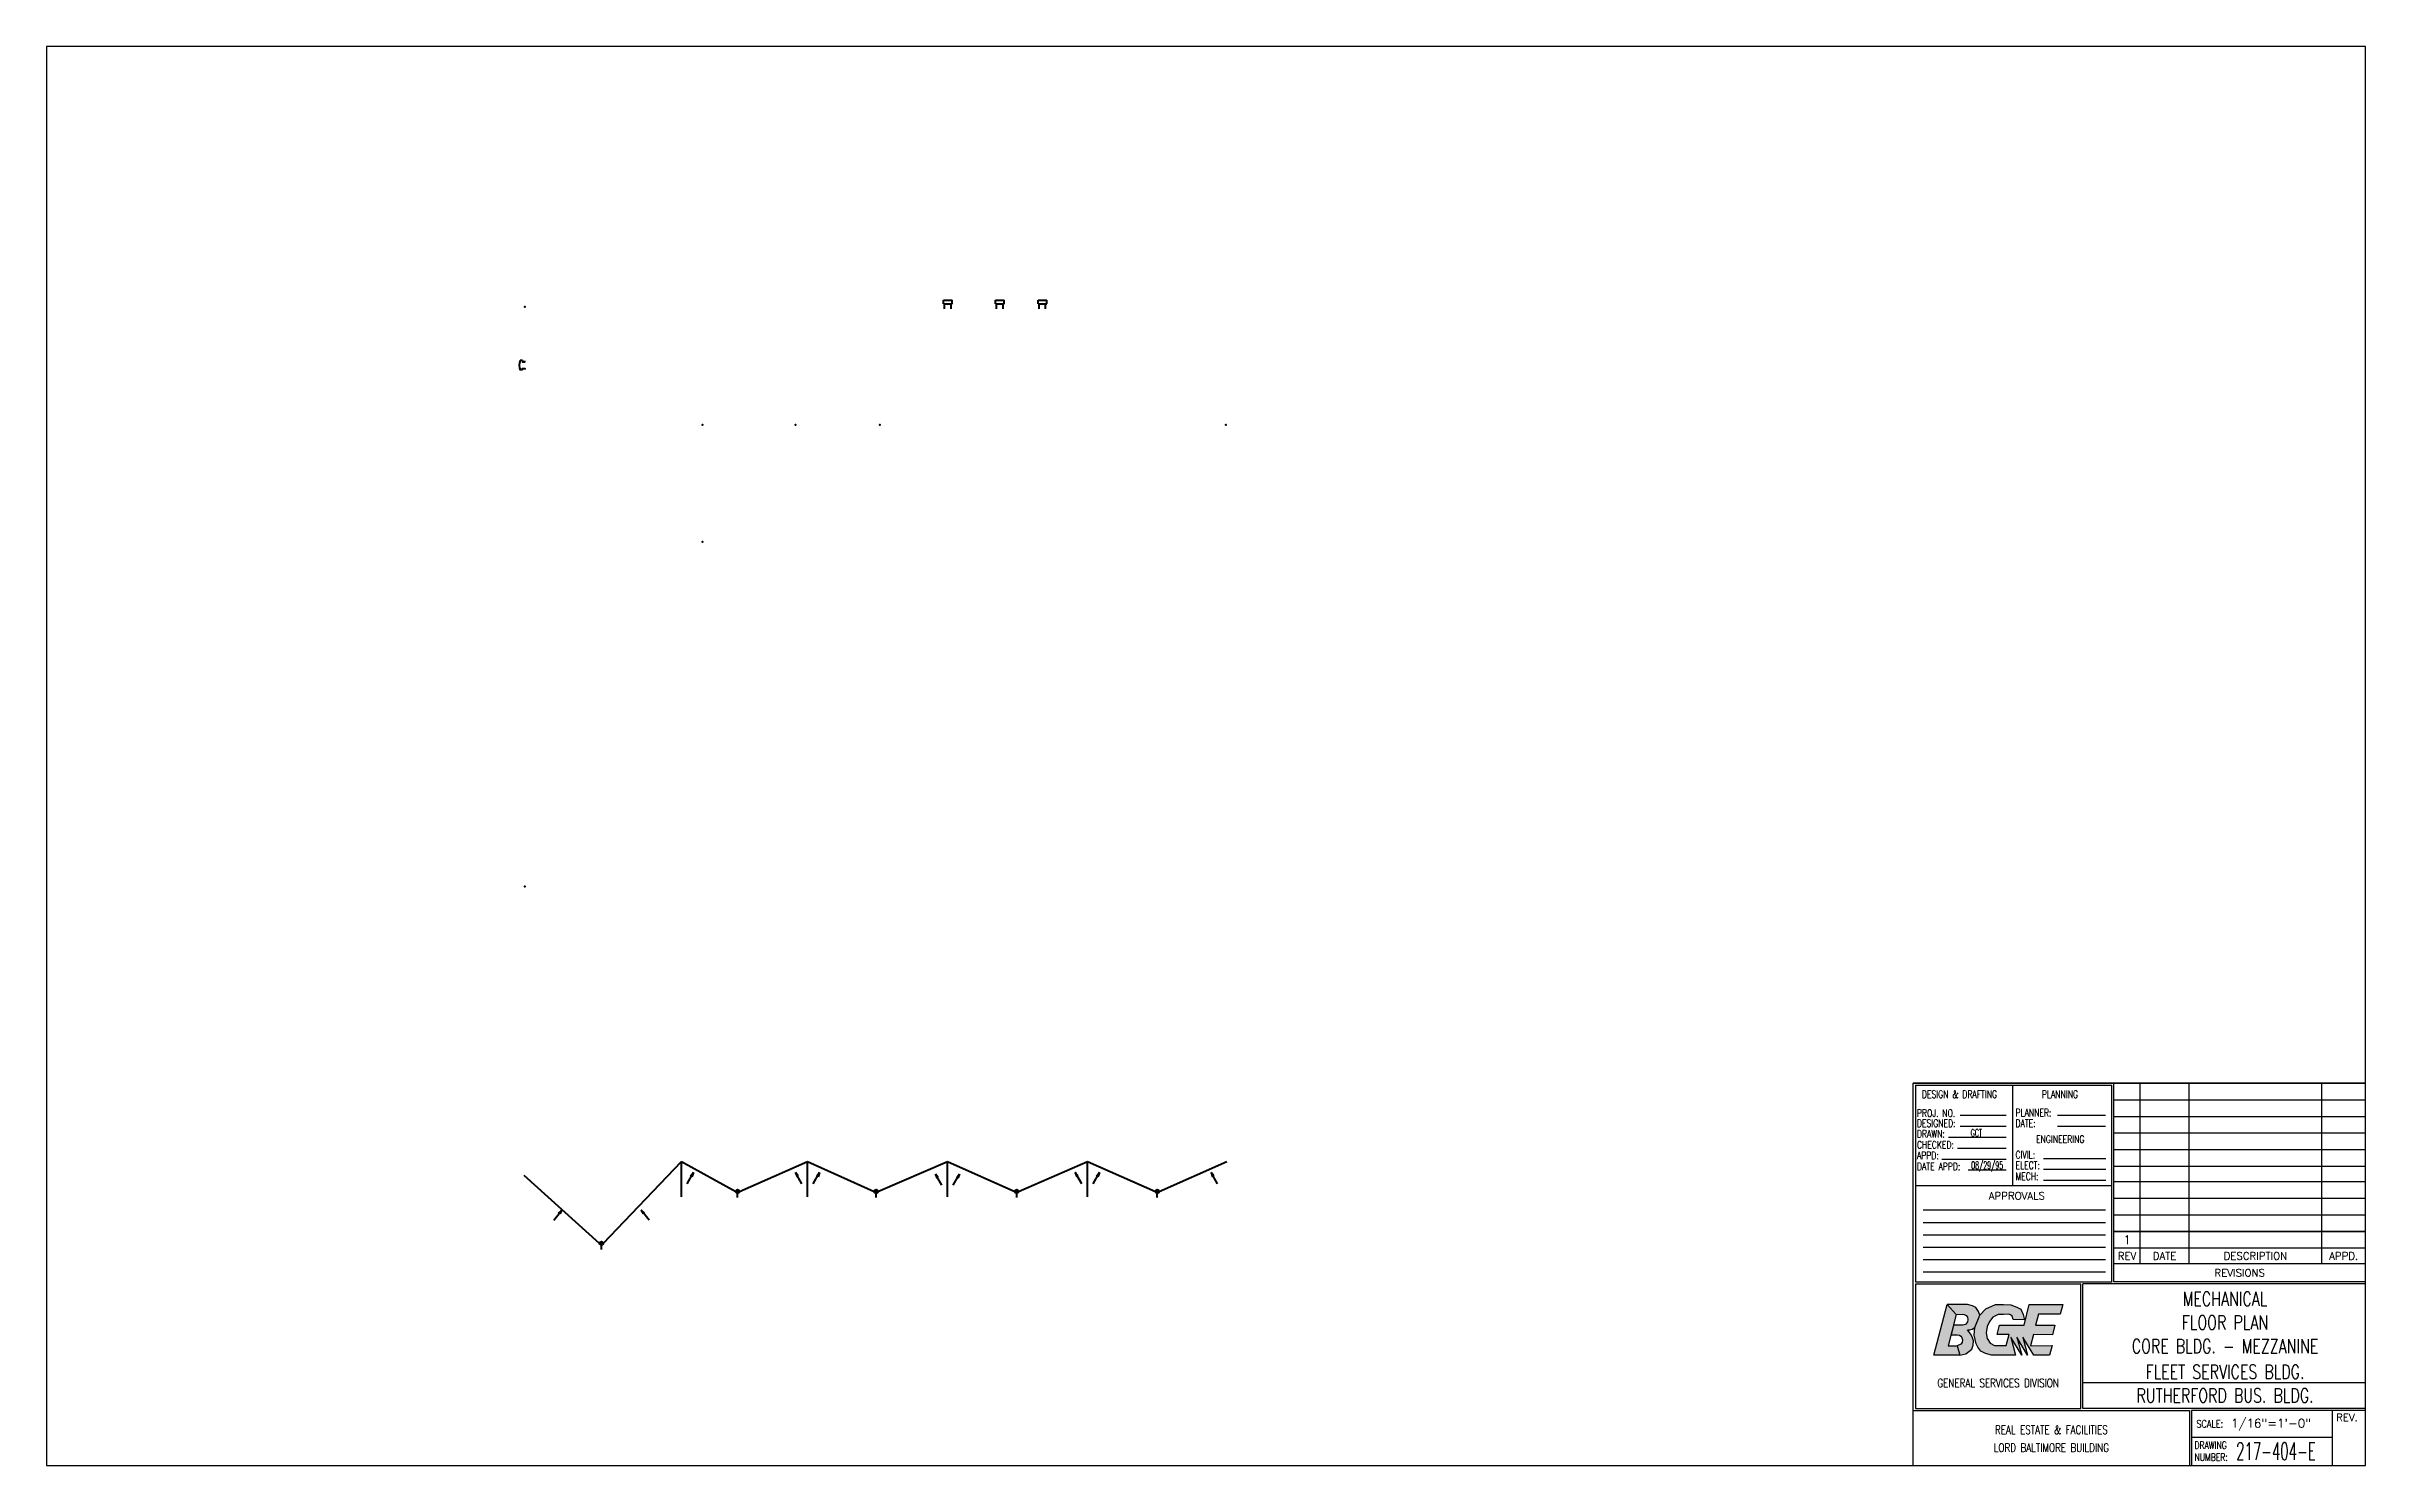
# Paper-space layout 'D 22x34' of a CAD drawing. Header units: inches. Extents: x 0 to 33.5, y 0 to 20.5.
# The model-space entities are those that its viewports show. They can reach past a viewport. Long polylines and large blocks are cut down to what shows.
import ezdxf
from ezdxf.enums import TextEntityAlignment as Align

# ---------------------------------------------------------------- set-up
doc = ezdxf.new("R2010")
doc.units = ezdxf.units.IN
doc.header["$MEASUREMENT"] = 0
doc.layers.get('0').update_dxf_attribs({"linetype": 'CONTINUOUS'})
doc.layers.add('M-DuctR', color=7, linetype='CONTINUOUS', lineweight=40)
doc.layers.add('P-San', color=70, linetype='CONTINUOUS', lineweight=40)
doc.styles.add('BGE', font='simplex.shx')
doc.styles.get("Standard").update_dxf_attribs({"font": 'simplex.shx'})

# ---------------------------------------------------------------- blocks, each defined once
blk = doc.blocks.new('DSIZE')
for points in [[(27.456, 2.326), (27.588, 2.182), (27.472, 1.732), (27.599, 1.732), (27.638, 1.594), (27.261, 1.596)], [(27.456, 2.326), (27.588, 2.182), (27.671, 2.186), (27.703, 2.182), (27.731, 2.166), (27.75, 2.146), (27.756, 2.108), (27.751, 2.078), (27.72, 2.04), (27.682, 2.031), (27.548, 2.03), (27.513, 1.891), (27.602, 1.887), (27.632, 1.883), (27.653, 1.868), (27.668, 1.85), (27.677, 1.817), (27.672, 1.78), (27.653, 1.754), (27.6, 1.732), (27.638, 1.594), (27.725, 1.616), (27.813, 1.681), (27.829, 1.741), (27.836, 1.8), (27.818, 1.86), (27.795, 1.905), (27.751, 1.96), (27.783, 1.96), (27.815, 1.971), (27.854, 1.993), (27.929, 2.172), (27.908, 2.224), (27.869, 2.282), (27.823, 2.31), (27.749, 2.326)], [(27.854, 1.993), (27.929, 2.172), (28.012, 2.265), (28.154, 2.329), (28.27, 2.327), (28.375, 2.324), (28.464, 2.29), (28.519, 2.259), (28.553, 2.184), (28.573, 2.106), (28.41, 2.109), (28.393, 2.161), (28.371, 2.176), (28.343, 2.186), (28.27, 2.185), (28.192, 2.184), (28.115, 2.144), (28.067, 2.084), (28.034, 2.009), (28.021, 1.917), (28.034, 1.837), (28.077, 1.769), (28.14, 1.736), (28.308, 1.734), (28.35, 1.892), (28.177, 1.892), (28.213, 2.03), (28.566, 2.028), (28.639, 2.325), (29.128, 2.325), (29.089, 2.186), (28.777, 2.186), (28.734, 2.028), (29.013, 2.028), (28.978, 1.888), (28.701, 1.892), (28.659, 1.732), (28.971, 1.736), (28.935, 1.593), (28.707, 1.594), (28.551, 1.853), (28.617, 1.594), (28.463, 1.855), (28.533, 1.593), (28.376, 1.853), (28.443, 1.594), (28.095, 1.596), (28.009, 1.621), (27.941, 1.652), (27.899, 1.712), (27.873, 1.757), (27.848, 1.882)]]:
    blk.add_hatch(color=256).paths.add_polyline_path(points)
at = {"color": 7, "linetype": 'Continuous'}
for p, q in [((26.967, 0), (26.967, 5.522)), ((33.5, 5.522), (26.967, 5.522)), ((26.996, 5.493), (26.996, 2.653)), ((26.996, 5.493), (29.836, 5.493)), ((28.402, 4.047), (28.402, 5.493)), ((29.836, 2.653), (29.836, 5.493)), ((29.865, 2.653), (29.865, 5.522)), ((30.243, 2.916), (30.243, 5.522)), ((30.95, 2.916), (30.95, 5.522)), ((32.866, 2.916), (32.866, 5.522)), ((28.306, 5.056), (27.642, 5.056)), ((29.741, 5.056), (29.05, 5.056)), ((33.5, 5.278), (29.865, 5.278)), ((33.5, 5.039), (29.865, 5.039)), ((28.306, 4.74), (27.477, 4.74)), ((28.306, 4.898), (27.642, 4.898)), ((29.741, 4.898), (29.05, 4.898)), ((33.5, 4.8), (29.865, 4.8)), ((28.306, 4.424), (27.381, 4.424)), ((28.306, 4.582), (27.607, 4.582)), ((29.747, 4.433), (28.849, 4.433)), ((33.5, 4.561), (29.865, 4.561)), ((26.996, 4.047), (29.836, 4.047)), ((28.306, 4.267), (27.761, 4.267)), ((29.747, 4.276), (28.849, 4.276)), ((29.747, 4.118), (28.849, 4.118)), ((33.5, 4.322), (29.865, 4.322)), ((33.5, 4.097), (29.865, 4.097)), ((29.743, 3.688), (27.107, 3.688)), ((33.5, 3.858), (29.865, 3.858)), ((29.743, 3.509), (27.107, 3.509)), ((33.5, 3.619), (29.865, 3.619)), ((33.5, 3.38), (29.865, 3.38)), ((29.865, 3.38), (33.5, 3.38)), ((29.743, 3.329), (27.107, 3.329)), ((29.743, 3.15), (27.107, 3.15)), ((33.5, 3.141), (29.865, 3.141)), ((29.743, 2.971), (27.107, 2.971)), ((29.743, 2.792), (27.107, 2.792)), ((33.5, 2.916), (29.865, 2.916)), ((26.996, 2.653), (29.837, 2.653)), ((26.996, 2.624), (29.387, 2.624)), ((26.996, 2.624), (26.996, 0.826)), ((29.387, 0.826), (29.387, 2.624)), ((33.5, 2.624), (29.416, 2.624)), ((29.416, 0.826), (29.416, 2.624)), ((33.5, 2.653), (29.865, 2.653)), ((33.5, 1.194), (29.416, 1.194)), ((26.967, 0.798), (30.955, 0.798)), ((26.996, 0.826), (29.387, 0.826)), ((33.5, 0.826), (29.416, 0.826)), ((30.955, 0.798), (30.955, 0)), ((33.5, 0.798), (30.984, 0.798)), ((30.984, 0.798), (30.984, 0)), ((33.016, 0.798), (33.016, 0)), ((33.016, 0.408), (30.984, 0.408)), ((26.967, 0), (33.5, 0))]:
    blk.add_line(p, q, dxfattribs=at)
for points in [[(0, 0), (33.5, 0), (33.5, 20.5), (0, 20.5)], [(27.456, 2.326), (27.588, 2.182), (27.472, 1.732), (27.599, 1.732), (27.638, 1.594), (27.261, 1.596), (27.456, 2.326)], [(27.456, 2.326), (27.588, 2.182), (27.671, 2.186), (27.703, 2.182), (27.731, 2.166), (27.75, 2.146), (27.756, 2.108), (27.751, 2.078), (27.72, 2.04), (27.682, 2.031), (27.548, 2.03), (27.513, 1.891), (27.602, 1.887), (27.632, 1.883), (27.653, 1.868), (27.668, 1.85), (27.677, 1.817), (27.672, 1.78), (27.653, 1.754), (27.6, 1.732), (27.638, 1.594), (27.725, 1.616), (27.813, 1.681), (27.829, 1.741), (27.836, 1.8), (27.818, 1.86), (27.795, 1.905), (27.751, 1.96), (27.783, 1.96), (27.815, 1.971), (27.854, 1.993), (27.929, 2.172), (27.908, 2.224), (27.869, 2.282), (27.823, 2.31), (27.749, 2.326), (27.456, 2.326)], [(27.854, 1.993), (27.929, 2.172), (28.012, 2.265), (28.154, 2.329), (28.27, 2.327), (28.375, 2.324), (28.464, 2.29), (28.519, 2.259), (28.553, 2.184), (28.573, 2.106), (28.41, 2.109), (28.393, 2.161), (28.371, 2.176), (28.343, 2.186), (28.27, 2.185), (28.192, 2.184), (28.115, 2.144), (28.067, 2.084), (28.034, 2.009), (28.021, 1.917), (28.034, 1.837), (28.077, 1.769), (28.14, 1.736), (28.308, 1.734), (28.35, 1.892), (28.177, 1.892), (28.213, 2.03), (28.566, 2.028), (28.639, 2.325), (29.128, 2.325), (29.089, 2.186), (28.777, 2.186), (28.734, 2.028), (29.013, 2.028), (28.978, 1.888), (28.701, 1.892), (28.659, 1.732), (28.971, 1.736), (28.935, 1.593), (28.707, 1.594), (28.551, 1.853), (28.617, 1.594), (28.463, 1.855), (28.533, 1.593), (28.376, 1.853), (28.443, 1.594), (28.095, 1.596), (28.009, 1.621), (27.941, 1.652), (27.899, 1.712), (27.873, 1.757), (27.848, 1.882), (27.854, 1.993)]]:
    blk.add_lwpolyline(points, close=True)
at = {"style": 'BGE', "width": 0.75}
for s, height, p in [('DESIGN & DRAFTING', 0.10753, (27.091, 5.31)), ('PLANNING', 0.1075, (28.824, 5.31)), ('PROJ. NO.', 0.1075, (27.02, 5.038)), ('PLANNER:', 0.1075, (28.443, 5.044)), ('DESIGNED:', 0.1075, (27.02, 4.891)), ('DRAWN:', 0.1075, (27.02, 4.738)), ('DATE:', 0.1075, (28.443, 4.891)), ('ENGINEERING', 0.10753, (28.74, 4.661)), ('APPD:', 0.1075, (27.02, 4.427)), ('CHECKED:', 0.1075, (27.02, 4.58)), ('DATE APPD:', 0.1075, (27.02, 4.268)), ('CIVIL:', 0.1075, (28.443, 4.437)), ('ELECT:', 0.1075, (28.443, 4.284)), ('MECH:', 0.1075, (28.443, 4.125)), ('DRAWING', 0.1075, (31.028, 0.241)), ('NUMBER:', 0.1075, (31.028, 0.068))]:
    blk.add_text(s, height=height, dxfattribs=at).set_placement(p)
at = {"style": 'BGE'}
for s, p in [('APPROVALS', (28.057, 3.843)), ('REV.', (33.075, 0.642))]:
    blk.add_text(s, height=0.1075, dxfattribs=at).set_placement(p)
for s, height, p in [('REV', 0.1075, (30.054, 3.028)), ('DATE', 0.1075, (30.596, 3.028)), ('DESCRIPTION', 0.10753, (31.908, 3.028)), ('APPD.', 0.1075, (33.183, 3.028)), ('REVISIONS', 0.1075, (31.682, 2.784))]:
    blk.add_text(s, height=height, dxfattribs=at).set_placement(p, align=Align.MIDDLE_CENTER)
at = {"style": 'BGE', "width": 0.8}
blk.add_text('SCALE:', height=0.1075, dxfattribs=at).set_placement((31.249, 0.603), align=Align.MIDDLE_CENTER)
for tag, height, width, p in [('PROJECT#', 0.108, 0.5, (27.954, 5.147)), ('DESIGNED', 0.108, 0.5, (27.97, 4.974)), ('PLANNER', 0.125, 0.5, (29.385, 5.149)), ('DATE', 0.125, 0.5, (29.391, 4.975)), ('DRAWN', 0.108, 0.5, (27.878, 4.807)), ('CHECKED', 0.108, 0.5, (27.963, 4.658)), ('APPROVED', 0.108, 0.5, (27.873, 4.493)), ('DATE_APPROVED', 0.108, 0.5, (28.034, 4.338)), ('ELECT', 0.125, 0.5, (29.298, 4.353)), ('CIVIL', 0.125, 0.5, (29.298, 4.508)), ('MECH', 0.125, 0.5, (29.298, 4.196)), ('DIVISION', 0.124, 0.75, (28.192, 1.194))]:
    blk.add_attdef(tag, text='', height=height, dxfattribs=dict(width=width)).set_placement(p, align=Align.MIDDLE_CENTER)
for tag, p, height, width in [('APPROVALS_1', (27.121, 3.712), 0.108, 0.5), ('APPROVALS_2', (27.121, 3.533), 0.108, 0.5), ('APPROVALS_3', (27.121, 3.353), 0.108, 0.5), ('APPROVALS_4', (27.121, 3.174), 0.108, 0.5), ('APPROVALS_5', (27.121, 2.995), 0.108, 0.5), ('APPROVALS_6', (27.121, 2.815), 0.108, 0.5), ('DRAW', (31.629, 0.083), 0.25, 0.5625)]:
    blk.add_attdef(tag, p, '', height=height, dxfattribs=dict(width=width))
at = {"linetype": 'Continuous', "width": 0.75}
for tag, p in [('TITLE_1', (31.469, 2.41)), ('TITLE_2', (31.469, 2.068)), ('TITLE_3', (31.469, 1.725)), ('TITLE_4', (31.469, 1.355)), ('TITLE_5', (31.469, 1.012))]:
    blk.add_attdef(tag, text='', height=0.2, dxfattribs=at).set_placement(p, align=Align.MIDDLE_CENTER)
blk.add_attdef('SCALE', (31.556, 0.549), '', height=0.125)
at = {"width": 0.75}
for tag, p in [('COMPANY_GROUP', (28.961, 0.518)), ('BUILDING_TITLE', (28.961, 0.259))]:
    blk.add_attdef(tag, text='', height=0.124, dxfattribs=at).set_placement(p, align=Align.MIDDLE)
blk.add_attdef('REV#', text='', height=0.25).set_placement((33.258, 0.326), align=Align.MIDDLE_CENTER)
blk = doc.blocks.new('DSIZE-REV')
at = {"width": 0.8}
for tag, p in [('REV10', (30.054, 5.4)), ('REV10DATE', (30.596, 5.4)), ('REV10APPROVAL', (33.183, 5.4)), ('REV9', (30.054, 5.161)), ('REV9DATE', (30.596, 5.161)), ('REV9APPROVAL', (33.183, 5.156)), ('REV8', (30.054, 4.922)), ('REV7', (30.054, 4.683)), ('REV8DATE', (30.596, 4.922)), ('REV7DATE', (30.596, 4.683)), ('REV8APPROVAL', (33.183, 4.917)), ('REV7APPROVAL', (33.183, 4.678)), ('REV6', (30.054, 4.444)), ('REV6DATE', (30.596, 4.444)), ('REV6APPROVAL', (33.183, 4.439)), ('REV5', (30.054, 4.219)), ('REV4', (30.054, 3.98)), ('REV5DATE', (30.596, 4.219)), ('REV4DATE', (30.596, 3.98)), ('REV5APPROVAL', (33.183, 4.2)), ('REV4APPROVAL', (33.183, 3.975)), ('REV3', (30.054, 3.741)), ('REV3DATE', (30.596, 3.741)), ('REV3APPROVAL', (33.183, 3.736)), ('REV2', (30.054, 3.502)), ('REV2DATE', (30.596, 3.502)), ('REV2APPROVAL', (33.183, 3.497)), ('REV1', (30.054, 3.263)), ('REV1DATE', (30.596, 3.263)), ('REV1APPROVAL', (33.183, 3.258))]:
    blk.add_attdef(tag, text='', height=0.125, dxfattribs=at).set_placement(p, align=Align.MIDDLE_CENTER)
at = {"width": 0.75}
for tag, p in [('REV10DESCRIPTION', (30.991, 5.335)), ('REV9DESCRIPTION', (30.991, 5.096)), ('REV8DESCRIPTION', (30.991, 4.857)), ('REV7DESCRIPTION', (30.991, 4.618)), ('REV6DESCRIPTION', (30.991, 4.379)), ('REV5DESCRIPTION', (30.991, 4.154)), ('REV4DESCRIPTION', (30.991, 3.915)), ('REV3DESCRIPTION', (30.991, 3.676)), ('REV2DESCRIPTION', (30.991, 3.437)), ('REV1DESCRIPTION', (30.991, 3.198))]:
    blk.add_attdef(tag, p, '', height=0.125, dxfattribs=at)
blk = doc.blocks.new('AH1')
at = {"linetype": 'Continuous'}
for p, q in [((-0.125, 0.021), (0, 0)), ((-0.104, 0), (-0.125, 0.021)), ((0, 0), (-0.125, -0.021)), ((-0.104, 0), (-0.125, -0.021)), ((0, 0), (-0.115, 0.01)), ((0, 0), (-0.115, -0.011)), ((0, 0), (-0.104, 0))]:
    blk.add_line(p, q, dxfattribs=at)

msp = doc.modelspace()

# ---------------------------------------------------------------- linework, layer by layer
at = {"layer": 'M-DuctR'}
for p, q in [((90598.4, 91841.2), (90598.4, 91851.2)), ((90598.4, 91851.2), (90622.4, 91851.2)), ((90622.4, 91841.2), (90622.4, 91851.2)), ((90742.6, 91841.2), (90742.6, 91851.2)), ((90742.6, 91851.2), (90766.6, 91851.2)), ((90766.6, 91841.2), (90766.6, 91851.2)), ((90860.8, 91841.2), (90860.8, 91851.2)), ((90860.8, 91851.2), (90884.8, 91851.2)), ((90884.8, 91841.2), (90884.8, 91851.2)), ((90598.4, 91841.2), (90622.4, 91841.2)), ((90601.4, 91827.2), (90601.4, 91841.2)), ((90619.4, 91827.2), (90619.4, 91841.2)), ((90742.6, 91841.2), (90766.6, 91841.2)), ((90745.6, 91827.2), (90745.6, 91841.2)), ((90763.6, 91827.2), (90763.6, 91841.2)), ((90860.8, 91841.2), (90884.8, 91841.2)), ((90863.8, 91827.2), (90863.8, 91841.2)), ((90881.8, 91827.2), (90881.8, 91841.2)), ((89430.8, 91683.8), (89424.8, 91683.8)), ((89430.8, 91657.4), (89424.8, 91657.4))]:
    msp.add_line(p, q, dxfattribs=at)
for points in [[(89430.8, 91683.8), (89430.8, 91679.6), (89437.8, 91679.6), (89437.8, 91682.6)], [(89430.8, 91657.4), (89430.8, 91661.6), (89437.8, 91661.6), (89437.8, 91658.6)]]:
    msp.add_lwpolyline(points, dxfattribs=at)
msp.add_arc((89452.4, 91670.6), 30.6, 154.41396, 205.58604, dxfattribs=at)
at = {"layer": 'P-San'}
for p, q in [((89644.8, 89235.2), (89435.8, 89423.2)), ((89654.8, 89235.2), (89871.5, 89462.2)), ((89871.5, 89364.2), (89871.5, 89462.2)), ((89871.5, 89462.2), (90022.5, 89379.2)), ((89887.2, 89400.8), (89904.9, 89431.5)), ((90032.5, 89379.2), (90221.5, 89462.2)), ((90205.7, 89400.8), (90188, 89431.5)), ((90221.5, 89364.2), (90221.5, 89462.2)), ((90221.5, 89462.2), (90406.5, 89379.2)), ((90237.2, 89400.8), (90254.9, 89431.5)), ((90416.5, 89379.2), (90609.5, 89462.2)), ((90593.7, 89397), (90576, 89427.6)), ((90609.5, 89364.2), (90609.5, 89462.2)), ((90609.5, 89462.2), (90796.5, 89379.2)), ((90625.2, 89397), (90642.9, 89427.6)), ((90806.5, 89379.2), (90997.5, 89462.2)), ((90981.7, 89400.8), (90964, 89431.5)), ((90997.5, 89364.2), (90997.5, 89462.2)), ((90997.5, 89462.2), (91186.5, 89379.2)), ((91013.2, 89400.8), (91030.9, 89431.5)), ((91196.5, 89379.2), (91383.8, 89462.2)), ((91358.2, 89400.8), (91340.5, 89431.5)), ((90027.5, 89362.2), (90027.5, 89374.2)), ((90411.5, 89362.2), (90411.5, 89374.2)), ((90801.5, 89362.2), (90801.5, 89374.2)), ((91191.5, 89362.2), (91191.5, 89374.2)), ((89517.4, 89300), (89540.2, 89327.2)), ((89782.4, 89300), (89759.7, 89327.2)), ((89649.8, 89218.2), (89649.8, 89230.2))]:
    msp.add_line(p, q, dxfattribs=at)
for centre, radius in [((90027.5, 89379.2), 5), ((90027.5, 89379.2), 3), ((90411.5, 89379.2), 5), ((90411.5, 89379.2), 3), ((90801.5, 89379.2), 5), ((90801.5, 89379.2), 3), ((91191.5, 89379.2), 5), ((91191.5, 89379.2), 3), ((89649.8, 89235.2), 5), ((89649.8, 89235.2), 3)]:
    msp.add_circle(centre, radius, dxfattribs=at)
for p in [(89437.8, 91832.2), (89929.8, 91505.2), (90187.8, 91505.2), (90421.8, 91505.2), (91381.8, 91505.2), (89929.8, 91181.2), (89437.8, 90225.2)]:
    msp.add_point(p, dxfattribs=at)

# ---------------------------------------------------------------- block references
at = {"layer": 'P-San', "zscale": 12}
for p, xscale, yscale, rotation in [((89904.9, 89431.5), 95.99999877885351, 95.99999877885351, 59.98967837730282), ((90188, 89431.5), 95.99999877885351, -95.99999877885351, 120.0103216226972), ((90254.9, 89431.5), 95.99999877885351, 95.99999877885351, 59.98967837730282), ((90576, 89427.6), 95.99999877885351, -95.99999877885351, 120.0103216226972), ((90642.9, 89427.6), 95.99999877885351, 95.99999877885351, 59.98967837730282), ((90964, 89431.5), 95.99999877885351, -95.99999877885351, 120.0103216226972), ((91030.9, 89431.5), 95.99999877885351, 95.99999877885351, 59.98967837730282), ((91340.5, 89431.5), 95.99999877885351, -95.99999877885351, 120.0103216226972), ((89540.2, 89327.2), 95.99999786382713, 95.99999786382713, 49.98967264089662), ((89759.7, 89327.2), 95.99999786382713, -95.99999786382713, 130.0103273591034)]:
    msp.add_blockref('AH1', p, dxfattribs=dict(at, xscale=xscale, yscale=yscale, rotation=rotation))

psp = doc.layouts.new('D 22x34')

# ---------------------------------------------------------------- linework, layer by layer
at = {"linetype": 'Continuous', "flags": 128}
psp.add_lwpolyline([(0, 0), (26.967, 0), (26.967, 5.522), (33.5, 5.522), (33.5, 20.5), (0, 20.5)], close=True, dxfattribs=at)

# ---------------------------------------------------------------- block references
ref = psp.add_blockref('DSIZE', (0, 0))
ref.add_attrib('DRAW', '217-404-E', (31.629, 0.083), dxfattribs={"height": 0.25, "width": 0.5625})
ref.add_attrib('SCALE', '1/16"=1\'-0"', (31.556, 0.549), dxfattribs={"height": 0.125})
ref.add_attrib('COMPANY_GROUP', 'REAL ESTATE & FACILITIES', dxfattribs={"height": 0.12365, "width": 0.75}).set_placement((28.961, 0.518), align=Align.MIDDLE)
ref.add_attrib('BUILDING_TITLE', 'LORD BALTIMORE BUILDING', dxfattribs={"height": 0.12365, "width": 0.75}).set_placement((28.961, 0.259), align=Align.MIDDLE)
ref.add_attrib('DRAWN', 'GCT', dxfattribs={"height": 0.1075, "width": 0.5}).set_placement((27.878, 4.807), align=Align.MIDDLE_CENTER)
ref.add_attrib('DATE_APPROVED', '08/29/95', dxfattribs={"height": 0.1075, "width": 0.5}).set_placement((28.034, 4.338), align=Align.MIDDLE_CENTER)
ref.add_attrib('TITLE_1', 'MECHANICAL', dxfattribs={"linetype": 'Continuous', "height": 0.2, "width": 0.75}).set_placement((31.469, 2.41), align=Align.MIDDLE_CENTER)
ref.add_attrib('TITLE_2', 'FLOOR PLAN', dxfattribs={"linetype": 'Continuous', "height": 0.2, "width": 0.75}).set_placement((31.469, 2.068), align=Align.MIDDLE_CENTER)
ref.add_attrib('TITLE_3', 'CORE BLDG. - MEZZANINE', dxfattribs={"linetype": 'Continuous', "height": 0.2, "width": 0.75}).set_placement((31.469, 1.725), align=Align.MIDDLE_CENTER)
ref.add_attrib('TITLE_4', 'FLEET SERVICES BLDG.', dxfattribs={"linetype": 'Continuous', "height": 0.2, "width": 0.75}).set_placement((31.469, 1.355), align=Align.MIDDLE_CENTER)
ref.add_attrib('TITLE_5', 'RUTHERFORD BUS. BLDG.', dxfattribs={"linetype": 'Continuous', "height": 0.2, "width": 0.75}).set_placement((31.469, 1.012), align=Align.MIDDLE_CENTER)
ref.add_attrib('DIVISION', 'GENERAL SERVICES DIVISION', dxfattribs={"height": 0.12365, "width": 0.75}).set_placement((28.192, 1.194), align=Align.MIDDLE_CENTER)
psp.add_blockref('DSIZE-REV', (0, 0)).add_auto_attribs({'REV1': '1'})

# ---------------------------------------------------------------- viewports
at = {"layer": '0', "linetype": 'Continuous', "view_target_point": (89477.785, 89266.89)}
vp = psp.add_viewport(center=(16.75, 10.25), size=(33.5, 20.5), view_center_point=(1848.686, 1320), view_height=3936, dxfattribs=at)
vp.dxf.flags = 0x10000  # cut along an outline
vp.dxf.clipping_boundary_handle = psp.add_lwpolyline([(0, 0), (26.967, 0), (26.967, 5.522), (33.5, 5.522), (33.5, 20.5), (0, 20.5)], format="xyb", close=True, dxfattribs={"invisible": 1}).dxf.handle

doc.saveas('drawing.dxf')
